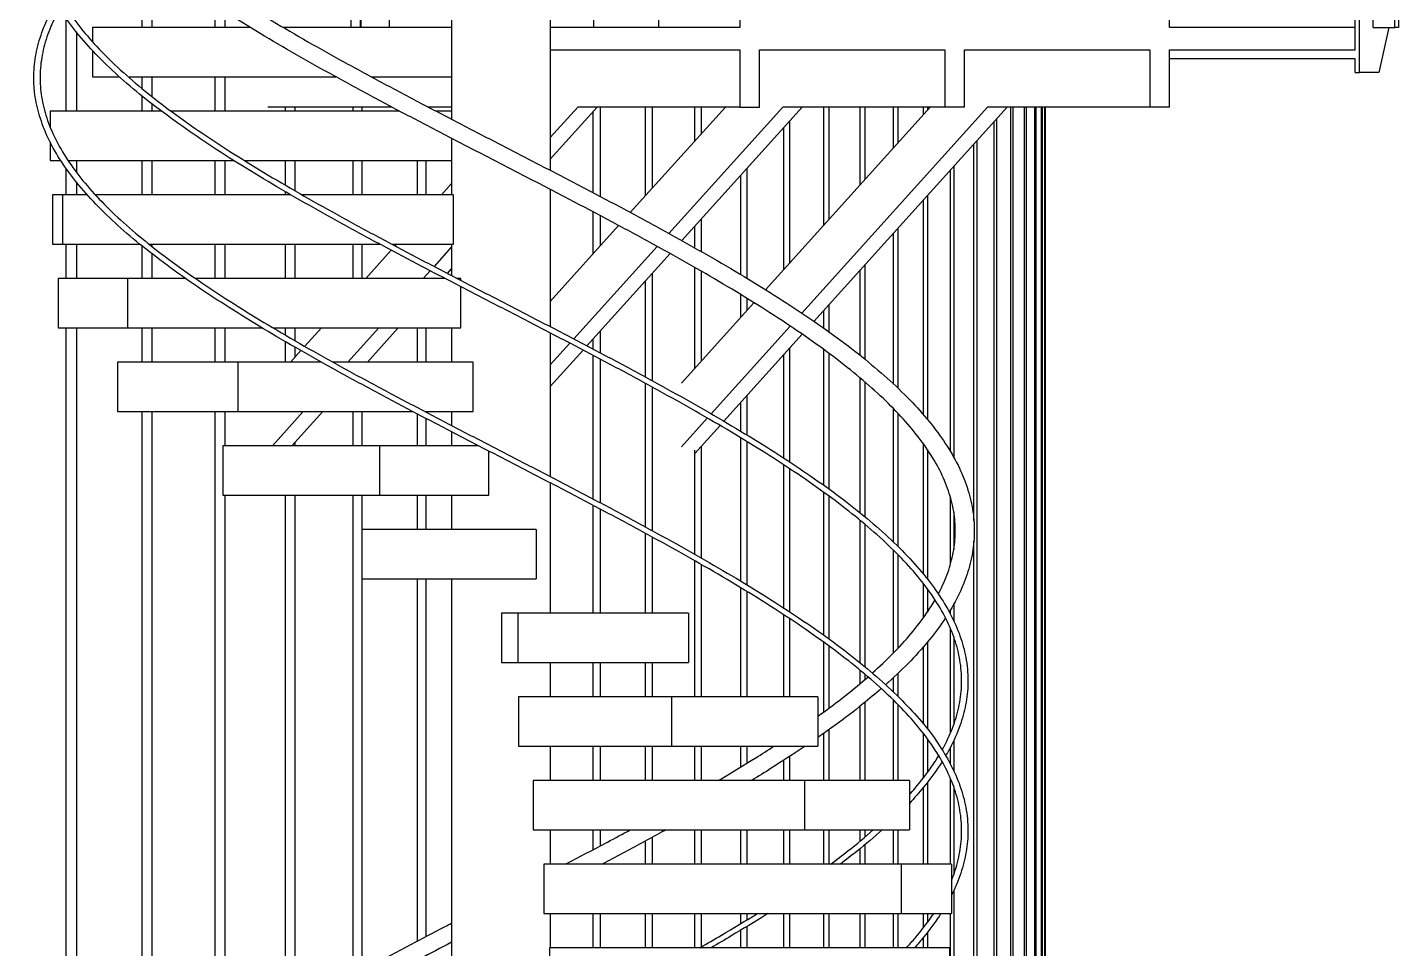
# Model space of a CAD drawing. Header units: millimetres. Extents: x 0 to 157650, y 0 to 89100.
# Drawn here: x 36215 to 39262, y 73149 to 75197 of the extents above; entities that cross this region are included whole.
import ezdxf

# ---------------------------------------------------------------- set-up
doc = ezdxf.new("R2010")
doc.units = ezdxf.units.MM
doc.header["$LTSCALE"] = 150
doc.layers.add('Visible', color=7, linetype='Continuous', lineweight=25)

msp = doc.modelspace()

# ---------------------------------------------------------------- linework, layer by layer
at = {"layer": 'Visible', "color": 9, "true_color": 0xc0c0c0}
for p, q in [((37798.3, 77117.4), (37798.3, 75197.4)), ((36933.2, 77071.7), (36933.2, 75197.4)), ((36954.9, 75197.4), (36954.9, 77071.7)), ((37618, 75197.4), (37618, 77071.7)), ((39261.7, 76363.4), (39261.7, 75197.4)), ((39253.1, 75197.4), (39253.1, 76324.3)), ((37157.4, 76297.4), (37157.4, 74993.2)), ((37376.5, 76297.4), (37376.5, 74879.8)), ((38752.4, 75197.4), (38752.4, 76249.1)), ((37473.3, 75197.4), (37473.3, 75703.4)), ((36469.6, 75197.4), (36469.6, 75361.5)), ((36491.6, 75344.4), (36491.6, 75197.4)), ((36956.5, 75197.4), (36956.5, 75323.9)), ((37019.5, 75197.4), (37019.5, 75323.9)), ((39205.6, 75197.4), (39205.6, 75336.4)), ((39165.3, 75197.4), (39165.3, 75297.4)), ((39175.1, 75097.4), (39175.1, 75297.4)), ((36632.3, 75197.4), (36632.3, 75245.9)), ((36653.4, 75232.3), (36653.4, 75197.4)), ((36300.8, 75011.4), (36300.8, 75217.4)), ((36709.5, 75197.4), (36359.2, 75197.4)), ((36359.2, 75197.4), (36359.2, 75165.6)), ((37157.4, 75197.4), (36783.5, 75197.4)), ((37798.3, 75197.4), (37376.5, 75197.4)), ((39165.3, 75197.4), (38752.4, 75197.4)), ((39165.3, 75147.4), (39165.3, 75197.4)), ((39205.6, 75197.4), (39253.1, 75197.4)), ((39240, 75197.4), (39218.1, 75097.4)), ((39261.7, 75197.4), (39253.1, 75197.4)), ((36323.6, 75187.2), (36323.6, 75011.4)), ((36359.2, 75146.2), (36359.2, 75087.4)), ((37376.5, 75147.4), (37798.3, 75147.4)), ((37798.3, 75147.4), (37798.3, 75020.4)), ((37841.6, 75020.4), (37841.6, 75147.4)), ((37841.6, 75147.4), (38253.7, 75147.4)), ((38253.7, 75147.4), (38253.7, 75020.4)), ((38297, 75147.4), (38709.1, 75147.4)), ((38297, 75020.4), (38297, 75147.4)), ((38709.1, 75147.4), (38709.1, 75020.4)), ((38752.4, 75020.4), (38752.4, 75147.4)), ((38752.4, 75147.4), (39165.3, 75147.4)), ((39165.3, 75127.4), (38752.4, 75127.4)), ((39165.3, 75097.4), (39165.3, 75127.4)), ((36359.2, 75087.4), (36419.6, 75087.4)), ((36439, 75087.4), (36900.4, 75087.4)), ((36469.6, 75061.4), (36469.6, 75087.4)), ((36491.6, 75087.4), (36491.6, 75043.7)), ((36632.3, 75011.4), (36632.3, 75087.4)), ((36653.4, 75087.4), (36653.4, 75011.4)), ((36979.3, 75087.4), (37157.4, 75087.4)), ((39165.3, 75097.4), (39175.1, 75097.4)), ((39218.1, 75097.4), (39175.1, 75097.4)), ((36469.6, 75011.4), (36469.6, 75044.9)), ((36491.6, 75027.5), (36491.6, 75011.4)), ((37024.6, 75020.4), (36749.4, 75020.4)), ((36788.5, 75011.4), (36788.5, 75020.4)), ((36808.8, 75020.4), (36808.8, 75011.4)), ((36938.4, 75011.4), (36938.4, 75020.4)), ((36957.8, 75020.4), (36957.8, 75011.4)), ((37157.4, 75020.4), (37105.4, 75020.4)), ((37437.8, 75020.4), (37376.5, 74952.3)), ((37376.5, 74904.2), (37481.2, 75020.4)), ((37798.3, 75020.4), (37437.8, 75020.4)), ((37487.7, 75020.4), (37487.7, 74821.6)), ((37554.6, 74786), (37765.8, 75020.4)), ((37588.3, 74823.4), (37588.3, 75020.4)), ((37603.2, 75020.4), (37603.2, 74839.9)), ((37893.2, 75020.4), (37640.1, 74739.5)), ((37669.1, 74723.4), (37936.6, 75020.4)), ((37697.8, 74944.9), (37697.8, 75020.4)), ((37711.8, 75020.4), (37711.8, 74960.5)), ((37798.3, 75020.4), (37841.6, 75020.4)), ((37855.2, 74614.2), (38221.2, 75020.4)), ((38253.7, 75020.4), (37893.2, 75020.4)), ((38348.6, 75020.4), (37935.8, 74562.2)), ((37962.7, 74543.9), (38392, 75020.4)), ((37984.3, 74757.5), (37984.3, 75020.4)), ((37995.5, 75020.4), (37995.5, 74769.9)), ((38065.6, 74847.6), (38065.6, 75020.4)), ((38075.8, 75020.4), (38075.8, 74859)), ((38139.6, 74929.8), (38139.6, 75020.4)), ((38148.9, 75020.4), (38148.9, 74940.1)), ((38206.4, 75004), (38206.4, 75020.4)), ((38214.8, 75020.4), (38214.8, 75013.2)), ((38297, 75020.4), (38253.7, 75020.4)), ((38709.1, 75020.4), (38348.6, 75020.4)), ((38400.4, 59508.9), (38400.4, 75020.4)), ((38404.8, 75020.4), (38404.8, 59508.9)), ((38430.5, 59508.9), (38430.5, 75020.4)), ((38433.9, 75020.4), (38433.9, 59508.9)), ((38453.1, 59508.9), (38453.1, 75020.4)), ((38455.5, 75020.4), (38455.5, 59508.9)), ((38468.2, 59508.9), (38468.2, 75020.4)), ((38469.7, 75020.4), (38469.7, 59508.9)), ((38476, 59508.9), (38476, 75020.4)), ((38476.4, 75020.4), (38476.4, 59508.9)), ((38477, 59508.9), (38477, 75020.4)), ((38752.4, 75020.4), (38709.1, 75020.4)), ((36512.6, 75011.4), (36265.6, 75011.4)), ((36265.6, 75011.4), (36265.6, 74975)), ((37041.6, 75011.4), (36533.9, 75011.4)), ((37157.4, 75011.4), (37122.6, 75011.4)), ((37471.8, 74830), (37471.8, 75010)), ((37908, 74988.7), (37908, 74672.8)), ((38363, 59508.9), (38363, 74988.2)), ((38368.4, 74994.2), (38368.4, 59508.9)), ((37895.9, 74659.3), (37895.9, 74975.2)), ((36265.6, 74942.1), (36265.6, 74901.4)), ((37157.4, 74950.8), (37157.4, 74825.4)), ((38318.1, 74100.6), (38318.1, 74938.4)), ((38324.5, 74945.5), (38324.5, 59508.9)), ((36265.6, 74901.4), (36289.1, 74901.4)), ((36305.1, 74901.4), (36673.5, 74901.4)), ((36323.6, 74901.4), (36323.6, 74875.4)), ((36469.6, 74825.4), (36469.6, 74901.4)), ((36491.6, 74901.4), (36491.6, 74825.4)), ((36632.3, 74825.4), (36632.3, 74901.4)), ((36653.4, 74901.4), (36653.4, 74825.4)), ((36697.2, 74901.4), (37157.4, 74901.4)), ((36788.5, 74846.3), (36788.5, 74901.4)), ((36808.8, 74901.4), (36808.8, 74834.6)), ((36938.4, 74825.4), (36938.4, 74901.4)), ((36957.8, 74901.4), (36957.8, 74825.4)), ((37081.7, 74825.4), (37081.7, 74901.4)), ((37100.3, 74901.4), (37100.3, 74825.4)), ((36300.8, 74825.4), (36300.8, 74884)), ((37800.4, 74647.7), (37800.4, 74869.2)), ((37813.5, 74883.7), (37813.5, 74639.8)), ((38266, 74254.4), (38266, 74880.5)), ((38273.3, 74888.6), (38273.3, 74241.7)), ((36323.6, 74853.8), (36323.6, 74825.4)), ((36788.5, 74825.4), (36788.5, 74831.8)), ((37134.7, 74825.4), (37157.4, 74850.6)), ((37376.5, 74837.3), (37376.5, 74532.2)), ((36270.4, 74825.4), (36270.4, 74715.4)), ((36292.8, 74825.4), (36270.4, 74825.4)), ((36347.8, 74825.4), (36292.8, 74825.4)), ((36292.8, 74825.4), (36292.8, 74715.4)), ((36799.7, 74825.4), (36365.5, 74825.4)), ((37161.5, 74825.4), (36824.7, 74825.4)), ((37161.5, 74715.4), (37161.5, 74825.4)), ((38206.4, 74335.7), (38206.4, 74814.4)), ((38214.8, 74823.7), (38214.8, 74325.9)), ((37471.8, 74694.1), (37471.8, 74787.3)), ((37487.7, 74778.9), (37487.7, 74711.7)), ((37711.8, 74770.9), (37711.8, 74699.3)), ((37376.5, 74588.3), (37528.6, 74757.1)), ((37697.8, 74707.3), (37697.8, 74755.4)), ((38139.6, 74404.5), (38139.6, 74740.3)), ((38148.9, 74750.6), (38148.9, 74395.8)), ((36270.4, 74715.4), (36292.8, 74715.4)), ((36292.8, 74715.4), (36464.9, 74715.4)), ((36300.8, 74639.4), (36300.8, 74715.4)), ((36323.6, 74715.4), (36323.6, 74639.4)), ((36469.6, 74639.4), (36469.6, 74711.5)), ((36485.3, 74715.4), (36998.2, 74715.4)), ((36491.6, 74715.4), (36491.6, 74710.4)), ((36632.3, 74639.4), (36632.3, 74715.4)), ((36653.4, 74715.4), (36653.4, 74639.4)), ((36788.5, 74639.4), (36788.5, 74715.4)), ((36808.8, 74715.4), (36808.8, 74639.4)), ((36938.4, 74639.4), (36938.4, 74715.4)), ((36957.8, 74715.4), (36957.8, 74639.4)), ((37024.7, 74715.4), (37161.5, 74715.4)), ((37032.1, 74711.5), (37035.6, 74715.4)), ((37157.4, 74709.2), (37118.5, 74666)), ((37157.4, 74715.4), (37157.4, 74645.7)), ((37614.1, 74710.6), (37428.8, 74504.9)), ((36491.6, 74694.1), (36491.6, 74639.4)), ((36967.1, 74639.4), (37023.5, 74701.9)), ((37458.3, 74489.5), (37643.1, 74694.6)), ((37109.9, 74656.4), (37094.5, 74639.4)), ((37148, 74650.6), (37157.4, 74661)), ((37603.2, 74650.4), (37603.2, 74412)), ((37697.8, 74439.5), (37697.8, 74663.7)), ((37711.8, 74655.6), (37711.8, 74455.1)), ((38065.6, 74468), (38065.6, 74658.1)), ((38075.8, 74669.5), (38075.8, 74459.8)), ((36283.4, 74639.4), (36283.4, 74529.4)), ((36437.4, 74639.4), (36283.4, 74639.4)), ((36565.8, 74639.4), (36437.4, 74639.4)), ((36437.4, 74639.4), (36437.4, 74529.4)), ((37142.5, 74639.4), (36588, 74639.4)), ((37137.9, 74639.4), (37139.4, 74641)), ((37178.1, 74639.4), (37169.5, 74639.4)), ((37178.1, 74634.9), (37178.1, 74639.4)), ((37178.1, 74529.4), (37178.1, 74620.9)), ((37588.3, 74420.1), (37588.3, 74633.8)), ((37800.4, 74553.3), (37800.4, 74603.2)), ((37813.5, 74595.2), (37813.5, 74567.8)), ((37668, 74406.4), (37829.3, 74585.4)), ((37984.3, 74528.8), (37984.3, 74567.9)), ((37995.5, 74580.3), (37995.5, 74520.8)), ((36283.4, 74529.4), (36437.4, 74529.4)), ((36300.8, 72870.6), (36300.8, 74529.4)), ((36323.6, 74529.4), (36323.6, 72870.6)), ((36437.4, 74529.4), (36736.3, 74529.4)), ((36469.6, 74453.4), (36469.6, 74529.4)), ((36491.6, 74529.4), (36491.6, 74453.4)), ((36632.3, 74453.4), (36632.3, 74529.4)), ((36653.4, 74529.4), (36653.4, 74453.4)), ((36760.8, 74529.4), (37178.1, 74529.4)), ((36788.5, 74513), (36788.5, 74529.4)), ((36808.8, 74529.4), (36808.8, 74501.2)), ((36831.1, 74488.4), (36868, 74529.4)), ((36995.4, 74529.4), (36926.9, 74453.4)), ((36970.3, 74453.4), (37038.8, 74529.4)), ((37081.7, 74453.4), (37081.7, 74529.4)), ((37100.3, 74529.4), (37100.3, 74453.4)), ((37157.4, 74529.4), (37157.4, 74453.4)), ((37909.9, 74533.4), (37734.2, 74338.5)), ((36788.5, 74453.4), (36788.5, 74498.5)), ((37376.5, 74518.2), (37376.5, 74198.9)), ((37420.2, 74495.4), (37376.5, 74446.9)), ((37471.8, 74482.4), (37471.8, 74504.6)), ((37487.7, 74522.1), (37487.7, 74474)), ((37762.6, 74321.9), (37936.8, 74515.2)), ((36799.5, 74453.4), (36822.5, 74478.9)), ((36808.8, 74486.8), (36808.8, 74463.7)), ((37376.5, 74398.8), (37449.7, 74480)), ((37471.8, 74149), (37471.8, 74468.3)), ((37895.9, 74239.8), (37895.9, 74469.8)), ((37908, 74483.3), (37908, 74231.9)), ((37984.3, 74179.6), (37984.3, 74481.4)), ((37995.5, 74473.1), (37995.5, 74171.6)), ((36415, 74453.4), (36415, 74343.4)), ((36682.2, 74453.4), (36415, 74453.4)), ((36867.7, 74453.4), (36682.2, 74453.4)), ((36682.2, 74453.4), (36682.2, 74343.4)), ((37205.4, 74453.4), (36893.3, 74453.4)), ((37205.4, 74343.4), (37205.4, 74453.4)), ((37487.7, 74459.9), (37487.7, 74140.7)), ((37588.3, 74086.8), (37588.3, 74405.9)), ((38065.6, 74118), (38065.6, 74417.8)), ((38075.8, 74409), (38075.8, 74109.6)), ((37603.2, 74397.8), (37603.2, 74078.7)), ((37813.5, 74378.3), (37813.5, 74291.5)), ((36415, 74343.4), (36682.2, 74343.4)), ((36469.6, 72870.6), (36469.6, 74343.4)), ((36491.6, 74343.4), (36491.6, 72870.6)), ((36632.3, 72910.7), (36632.3, 74343.4)), ((36653.4, 74343.4), (36653.4, 74267.4)), ((36682.2, 74343.4), (37071.2, 74343.4)), ((36827.8, 74343.4), (36759.3, 74267.4)), ((36802.7, 74267.4), (36871.2, 74343.4)), ((36938.4, 74267.4), (36938.4, 74343.4)), ((36957.8, 74343.4), (36957.8, 74267.4)), ((37097.9, 74343.4), (37205.4, 74343.4)), ((37100.3, 74343.4), (37100.3, 74342.2)), ((37157.4, 74343.4), (37157.4, 74312.3)), ((37800.4, 74299.5), (37800.4, 74363.8)), ((38139.6, 74053.1), (38139.6, 74349.5)), ((37081.7, 74267.4), (37081.7, 74337.8)), ((37100.3, 74328.1), (37100.3, 74267.4)), ((37725.6, 74329), (37668, 74265)), ((37697.8, 74250), (37754.1, 74312.4)), ((38148.9, 74339.9), (38148.9, 74044.1)), ((37157.4, 74298.3), (37157.4, 74267.4)), ((37800.4, 73966.1), (37800.4, 74284.8)), ((36649.4, 74267.4), (36649.4, 74157.4)), ((36997.4, 74267.4), (36649.4, 74267.4)), ((36808.8, 74274.1), (36808.8, 74267.4)), ((37217.1, 74267.4), (36997.4, 74267.4)), ((36997.4, 74267.4), (36997.4, 74157.4)), ((37240.1, 74157.4), (37240.1, 74255.5)), ((37697.8, 74026), (37697.8, 74257.8)), ((37711.8, 74265.5), (37711.8, 74018)), ((37813.5, 74276.8), (37813.5, 73958.2)), ((38206.4, 73981.5), (38206.4, 74270.9)), ((38214.8, 74259), (38214.8, 73971.1)), ((37895.9, 73906.5), (37895.9, 74224.7)), ((37908, 74216.7), (37908, 73898.5)), ((37376.5, 74184.8), (37376.5, 73895.4)), ((37984.3, 73846.3), (37984.3, 74164)), ((36649.4, 74157.4), (36997.4, 74157.4)), ((36653.4, 74157.4), (36653.4, 72924.2)), ((36788.5, 73006.1), (36788.5, 74157.4)), ((36808.8, 74157.4), (36808.8, 73017.7)), ((36938.4, 73089.9), (36938.4, 74157.4)), ((36957.8, 74157.4), (36957.8, 73100.4)), ((36997.4, 74157.4), (37240.1, 74157.4)), ((37081.7, 74081.4), (37081.7, 74157.4)), ((37100.3, 74157.4), (37100.3, 74081.4)), ((37157.4, 74157.4), (37157.4, 74081.4)), ((37471.8, 73895.4), (37471.8, 74134.9)), ((37995.5, 74155.8), (37995.5, 73838.2)), ((38266, 74003.7), (38266, 74152.8)), ((37487.7, 74126.6), (37487.7, 73895.4)), ((38065.6, 73784.6), (38065.6, 74101.4)), ((38273.3, 74119.7), (38273.3, 74036.8)), ((36958.3, 74081.4), (36958.3, 73971.4)), ((37345.2, 74081.4), (36958.3, 74081.4)), ((37345.2, 74081.4), (37345.2, 73971.4)), ((37588.3, 73895.4), (37588.3, 74072.6)), ((38075.8, 74092.8), (38075.8, 73776.2)), ((37603.2, 74064.4), (37603.2, 73895.4)), ((38318.1, 71332.6), (38318.1, 74056)), ((37697.8, 73709.4), (37697.8, 74011.6)), ((38139.6, 73806.9), (38139.6, 74034.9)), ((38148.9, 74025.6), (38148.9, 73816.6)), ((37711.8, 74003.6), (37711.8, 73709.4)), ((36958.3, 73971.4), (37345.2, 73971.4)), ((37081.7, 73166.3), (37081.7, 73971.4)), ((37100.3, 73971.4), (37100.3, 73176)), ((37157.4, 73971.4), (37157.4, 72223.3)), ((37800.4, 73709.4), (37800.4, 73951.5)), ((38206.4, 73885.5), (38206.4, 73960.2)), ((38214.8, 73949.2), (38214.8, 73897.5)), ((37813.5, 73943.5), (37813.5, 73709.4)), ((37304.4, 73895.4), (37268.5, 73895.4)), ((37268.5, 73895.4), (37268.5, 73785.4)), ((37304.4, 73895.4), (37304.4, 73785.4)), ((37683.5, 73895.4), (37304.4, 73895.4)), ((37683.5, 73895.4), (37683.5, 73785.4)), ((37895.9, 73709.4), (37895.9, 73891.4)), ((38266, 73893), (38266, 73902.1)), ((38273.3, 73914.9), (38273.3, 73878.2)), ((37908, 73883.4), (37908, 73709.4)), ((38266, 73628.7), (38266, 73861.1)), ((37984.3, 73675.1), (37984.3, 73830.6)), ((38214.8, 73830.7), (38214.8, 73637.8)), ((38273.3, 73842.4), (38273.3, 73647.5)), ((37995.5, 73822.5), (37995.5, 73683.4)), ((38206.4, 73648.2), (38206.4, 73820.9)), ((37268.5, 73785.4), (37304.4, 73785.4)), ((37304.4, 73785.4), (37683.5, 73785.4)), ((37376.5, 73785.4), (37376.5, 73709.4)), ((37471.8, 73709.4), (37471.8, 73785.4)), ((37487.7, 73785.4), (37487.7, 73709.4)), ((37588.3, 73709.4), (37588.3, 73785.4)), ((37603.2, 73785.4), (37603.2, 73709.4)), ((38065.6, 73738.7), (38065.6, 73768)), ((38075.8, 73759.5), (38075.8, 73747.4)), ((38139.6, 73719.7), (38139.6, 73752)), ((38148.9, 73760.8), (38148.9, 73710.7)), ((37646, 73709.4), (37305.9, 73709.4)), ((37305.9, 73709.4), (37305.9, 73599.4)), ((37646, 73709.4), (37646, 73599.4)), ((37971.6, 73709.4), (37646, 73709.4)), ((37971.6, 73709.4), (37971.6, 73599.4)), ((38065.6, 73523.4), (38065.6, 73688.6)), ((38075.8, 73696.8), (38075.8, 73523.4)), ((38139.6, 73523.4), (38139.6, 73701.6)), ((38148.9, 73692.3), (38148.9, 73523.4)), ((37984.3, 73523.4), (37984.3, 73627.7)), ((37995.5, 73635.7), (37995.5, 73523.4)), ((38206.4, 73529.6), (38206.4, 73626.9)), ((38214.8, 73615.8), (38214.8, 73540.7)), ((38273.3, 73611.7), (38273.3, 73544.8)), ((37305.9, 73599.4), (37646, 73599.4)), ((37376.5, 73599.4), (37376.5, 73523.4)), ((37471.8, 73523.4), (37471.8, 73599.4)), ((37487.7, 73599.4), (37487.7, 73523.4)), ((37588.3, 73523.4), (37588.3, 73599.4)), ((37603.2, 73599.4), (37603.2, 73523.4)), ((37646, 73599.4), (37971.6, 73599.4)), ((37697.8, 73523.4), (37697.8, 73599.4)), ((37711.8, 73599.4), (37711.8, 73523.4)), ((37800.4, 73553.3), (37800.4, 73599.4)), ((37813.5, 73599.4), (37813.5, 73561.3)), ((38266, 73559.6), (38266, 73596.9)), ((37895.9, 73523.4), (37895.9, 73568.1)), ((37908, 73576), (37908, 73523.4)), ((37941.9, 73523.4), (37338.5, 73523.4)), ((37338.5, 73523.4), (37338.5, 73413.4)), ((37941.9, 73523.4), (37941.9, 73413.4)), ((38174.7, 73523.4), (37941.9, 73523.4)), ((38174.7, 73523.4), (38174.7, 73413.4)), ((38266, 73337.4), (38266, 73527.8)), ((38206.4, 73337.4), (38206.4, 73508.4)), ((38214.8, 73518.7), (38214.8, 73337.4)), ((38273.3, 73509), (38273.3, 73314.2)), ((37338.5, 73413.4), (37941.9, 73413.4)), ((37376.5, 73413.4), (37376.5, 73337.4)), ((37471.8, 73369.2), (37471.8, 73413.4)), ((37487.7, 73413.4), (37487.7, 73377.6)), ((37697.8, 73337.4), (37697.8, 73413.4)), ((37711.8, 73413.4), (37711.8, 73337.4)), ((37800.4, 73337.4), (37800.4, 73413.4)), ((37813.5, 73413.4), (37813.5, 73337.4)), ((37895.9, 73337.4), (37895.9, 73413.4)), ((37908, 73413.4), (37908, 73337.4)), ((37941.9, 73413.4), (38174.7, 73413.4)), ((37984.3, 73337.4), (37984.3, 73413.4)), ((37995.5, 73413.4), (37995.5, 73337.4)), ((38065.6, 73388.5), (38065.6, 73413.4)), ((38075.8, 73413.4), (38075.8, 73397)), ((38139.6, 73337.4), (38139.6, 73413.4)), ((38148.9, 73413.4), (38148.9, 73337.4)), ((37588.3, 73337.4), (37588.3, 73388.7)), ((37603.2, 73396.8), (37603.2, 73337.4)), ((38065.6, 73337.4), (38065.6, 73371.9)), ((38075.8, 73380.3), (38075.8, 73337.4)), ((38156.3, 73337.4), (37362.6, 73337.4)), ((37362.6, 73337.4), (37362.6, 73227.4)), ((38156.3, 73337.4), (38156.3, 73227.4)), ((38268.3, 73337.4), (38156.3, 73337.4)), ((38268.3, 73337.4), (38268.3, 73227.4)), ((38273.3, 73278.4), (38273.3, 71472)), ((37362.6, 73227.4), (38156.3, 73227.4)), ((37376.5, 73227.4), (37376.5, 73151.4)), ((37471.8, 73151.4), (37471.8, 73227.4)), ((37487.7, 73227.4), (37487.7, 73151.4)), ((37588.3, 73151.4), (37588.3, 73227.4)), ((37603.2, 73227.4), (37603.2, 73151.4)), ((37697.8, 73151.4), (37697.8, 73227.4)), ((37711.8, 73227.4), (37711.8, 73152.9)), ((37800.4, 73205.1), (37800.4, 73227.4)), ((37813.5, 73227.4), (37813.5, 73213)), ((37895.9, 73151.4), (37895.9, 73227.4)), ((37908, 73227.4), (37908, 73151.4)), ((37984.3, 73151.4), (37984.3, 73227.4)), ((37995.5, 73227.4), (37995.5, 73151.4)), ((38065.6, 73151.4), (38065.6, 73227.4)), ((38075.8, 73227.4), (38075.8, 73151.4)), ((38139.6, 73151.4), (38139.6, 73227.4)), ((38148.9, 73227.4), (38148.9, 73151.4)), ((38156.3, 73227.4), (38268.3, 73227.4)), ((38206.4, 73196.3), (38206.4, 73227.4)), ((38214.8, 73227.4), (38214.8, 73207.3)), ((38266, 71484.7), (38266, 73227.4)), ((37800.4, 73151.4), (37800.4, 73190.4)), ((37813.5, 73198.3), (37813.5, 73151.4)), ((38214.8, 73185.4), (38214.8, 73151.4)), ((38206.4, 73151.4), (38206.4, 73175)), ((38263.5, 73151.4), (37375.1, 73151.4)), ((37375.1, 73151.4), (37375.1, 73041.4)), ((38263.5, 73151.4), (38263.5, 73041.4))]:
    msp.add_line(p, q, dxfattribs=at)
for points, knots in [([(38239.1, 73937.9), (38239.5, 73938.6), (38239.8, 73939.3), (38248.1, 73955.1), (38254.7, 73970.2), (38265.4, 74000.2), (38269.4, 74015.2), (38275, 74045.4), (38276.4, 74060.5), (38276.7, 74090.7), (38275.6, 74105.9), (38270.6, 74136.3), (38266.7, 74151.6), (38256.4, 74182.1), (38249.9, 74197.4), (38234.4, 74227.9), (38225.4, 74243.1), (38204.9, 74273.6), (38193.4, 74288.8), (38168.1, 74319.3), (38154.3, 74334.6), (38124.4, 74365.1), (38108.3, 74380.4), (38073.9, 74410.9), (38055.7, 74426.3), (38017.1, 74457), (37996.8, 74472.3), (37954.4, 74503.1), (37932.2, 74518.5), (37886.1, 74549.4), (37862.1, 74564.8), (37812.8, 74595.8), (37787.3, 74611.3), (37735.1, 74642.3), (37708.2, 74657.8), (37653.5, 74688.9), (37625.5, 74704.4), (37568.7, 74735.6), (37539.9, 74751.1), (37481.5, 74782.3), (37451.9, 74797.9), (37392.3, 74829.1), (37362.3, 74844.7), (37302, 74875.9), (37271.7, 74891.6), (37211.3, 74922.8), (37181, 74938.5), (37120.8, 74969.8), (37090.8, 74985.5), (37031.2, 75016.8), (37001.7, 75032.5), (36943.3, 75063.9), (36914.5, 75079.6), (36857.8, 75111), (36829.8, 75126.7), (36775.2, 75158.1), (36748.4, 75173.9), (36696.2, 75205.4), (36670.7, 75221.2), (36621.4, 75252.8), (36597.5, 75268.6), (36551.4, 75300.3), (36529.2, 75316.1), (36486.7, 75347.9), (36466.4, 75363.8), (36427.9, 75395.7), (36409.7, 75411.7), (36375.4, 75443.7), (36359.4, 75459.7), (36329.7, 75491.9), (36316, 75508.1), (36291.1, 75540.4), (36279.9, 75556.6), (36260.1, 75589.1), (36251.4, 75605.3), (36236.9, 75637.8), (36231, 75654.1), (36221.9, 75686.6), (36218.6, 75702.9), (36215.5, 75730.2), (36214.9, 75741.2), (36214.9, 75768.4), (36216.2, 75784.5), (36221.6, 75816.6), (36225.6, 75832.7), (36236.2, 75864.8), (36242.8, 75880.8), (36258.6, 75912.9), (36267.8, 75928.9), (36288.8, 75961), (36300.6, 75977.1), (36326.6, 76009.2), (36340.9, 76025.3), (36371.8, 76057.3), (36388.4, 76073.4), (36423.8, 76105.4), (36442.7, 76121.4), (36482.3, 76153.3), (36503.2, 76169.2), (36539.4, 76195.6), (36554.2, 76206.1), (36569.3, 76216.6)], [233.696374, 233.696374, 233.696374, 233.696374, 234.19462, 234.19462, 244.352081, 244.352081, 254.585345, 254.585345, 264.906306, 264.906306, 275.291368, 275.291368, 285.679992, 285.679992, 296.008646, 296.008646, 306.248979, 306.248979, 316.411052, 316.411052, 326.52219, 326.52219, 336.609069, 336.609069, 346.690891, 346.690891, 356.779246, 356.779246, 366.880128, 366.880128, 376.996012, 376.996012, 387.127394, 387.127394, 397.273773, 397.273773, 407.434241, 407.434241, 417.607804, 417.607804, 427.793556, 427.793556, 437.990759, 437.990759, 448.198883, 448.198883, 458.41762, 458.41762, 468.646888, 468.646888, 478.886838, 478.886838, 489.137851, 489.137851, 499.400537, 499.400537, 509.675721, 509.675721, 519.9644, 519.9644, 530.26764, 530.26764, 540.586359, 540.586359, 550.920897, 550.920897, 561.270226, 561.270226, 571.63061, 571.63061, 581.993649, 581.993649, 592.344121, 592.344121, 602.659358, 602.659358, 612.913544, 612.913544, 623.089587, 623.089587, 630.01079, 630.01079, 640.084209, 640.084209, 650.159607, 650.159607, 660.284002, 660.284002, 670.483975, 670.483975, 680.757804, 680.757804, 691.084976, 691.084976, 701.440329, 701.440329, 711.803371, 711.803371, 722.160965, 722.160965, 728.990178, 728.990178, 728.990178, 728.990178]), ([(36581.4, 76178.2), (36559.7, 76163), (36538.9, 76147.7), (36499, 76117.1), (36479.9, 76101.7), (36444, 76071), (36427.1, 76055.7), (36395.5, 76025.2), (36380.9, 76010), (36354, 75979.6), (36341.7, 75964.4), (36319.6, 75934.2), (36309.8, 75919.1), (36292.6, 75889), (36285.2, 75874), (36273, 75844), (36268.2, 75828.9), (36261, 75798.8), (36258.8, 75783.8), (36256.9, 75753.6), (36257.2, 75738.4), (36260.6, 75708), (36263.6, 75692.8), (36272.4, 75662.3), (36278, 75647), (36292, 75616.5), (36300.2, 75601.3), (36319.2, 75570.8), (36330, 75555.5), (36353.8, 75525.1), (36367, 75509.8), (36395.5, 75479.3), (36410.9, 75464.1), (36443.9, 75433.5), (36461.5, 75418.2), (36498.8, 75387.6), (36518.5, 75372.2), (36559.8, 75341.5), (36581.5, 75326.1), (36626.5, 75295.2), (36649.9, 75279.8), (36698.3, 75248.9), (36723.3, 75233.4), (36774.8, 75202.4), (36801.2, 75186.9), (36855.2, 75155.8), (36882.8, 75140.3), (36939.1, 75109.2), (36967.7, 75093.6), (37025.6, 75062.5), (37055, 75046.9), (37114.3, 75015.7), (37144.2, 75000.1), (37204.3, 74968.8), (37234.5, 74953.2), (37295, 74922), (37325.3, 74906.3), (37385.6, 74875), (37415.8, 74859.4), (37475.6, 74828), (37505.3, 74812.4), (37564, 74781), (37593.1, 74765.3), (37650.4, 74733.9), (37678.6, 74718.2), (37734, 74686.8), (37761.1, 74671), (37814.1, 74639.5), (37840, 74623.8), (37890.2, 74592.2), (37914.6, 74576.4), (37961.7, 74544.8), (37984.5, 74528.9), (38028.1, 74497.2), (38049, 74481.3), (38088.7, 74449.5), (38107.6, 74433.5), (38143.2, 74401.5), (38159.9, 74385.5), (38191.1, 74353.4), (38205.5, 74337.3), (38231.9, 74305), (38243.8, 74288.8), (38265.2, 74256.4), (38274.6, 74240.1), (38290.8, 74207.6), (38297.5, 74191.3), (38308.3, 74158.8), (38312.4, 74142.6), (38317.7, 74110.3), (38319, 74094.3), (38319, 74062.2), (38317.7, 74046.1), (38312.3, 74013.9), (38308.3, 73997.9), (38297.7, 73965.8), (38291.1, 73949.8), (38277.3, 73921.8), (38270.7, 73909.8), (38263.4, 73897.9)], [0, 0, 0, 0, 10.007682, 10.007682, 20.114017, 20.114017, 30.206515, 30.206515, 40.289731, 40.289731, 50.372958, 50.372958, 60.472328, 60.472328, 70.611639, 70.611639, 80.818631, 80.818631, 91.112273, 91.112273, 101.482067, 101.482067, 111.877277, 111.877277, 122.230255, 122.230255, 132.498979, 132.498979, 142.682988, 142.682988, 152.806635, 152.806635, 162.898146, 162.898146, 172.979416, 172.979416, 183.064332, 183.064332, 193.160445, 193.160445, 203.271153, 203.271153, 213.397437, 213.397437, 223.539018, 223.539018, 233.695058, 233.695058, 243.864553, 243.864553, 254.046544, 254.046544, 264.240224, 264.240224, 274.444986, 274.444986, 284.660442, 284.660442, 294.886432, 294.886432, 305.123024, 305.123024, 315.370519, 315.370519, 325.629448, 325.629448, 335.900562, 335.900562, 346.1848, 346.1848, 356.483213, 356.483213, 366.796787, 366.796787, 377.1261, 377.1261, 387.470665, 387.470665, 397.827789, 397.827789, 408.190814, 408.190814, 418.546918, 418.546918, 428.875714, 428.875714, 439.15154, 439.15154, 449.352886, 449.352886, 459.367363, 459.367363, 469.442868, 469.442868, 479.517934, 479.517934, 489.64154, 489.64154, 497.243046, 497.243046, 497.243046, 497.243046]), ([(38247.6, 73591.5), (38249, 73594), (38250.4, 73596.5), (38259.9, 73614.4), (38266.9, 73629.9), (38278.2, 73660.7), (38282.5, 73676.2), (38288.6, 73707.1), (38290.3, 73722.6), (38291.1, 73753.5), (38290.2, 73769), (38285.6, 73800), (38282, 73815.6), (38272.2, 73846.6), (38265.9, 73862.1), (38250.9, 73893.2), (38242.1, 73908.7), (38222, 73939.7), (38210.6, 73955.2), (38185.6, 73986.2), (38171.9, 74001.8), (38142.1, 74032.8), (38126.1, 74048.3), (38091.9, 74079.4), (38073.6, 74094.9), (38035.2, 74126), (38014.9, 74141.6), (37972.4, 74172.7), (37950.3, 74188.3), (37904.2, 74219.4), (37880.3, 74235), (37831, 74266.2), (37805.5, 74281.8), (37753.3, 74313), (37726.4, 74328.6), (37671.7, 74359.8), (37643.8, 74375.5), (37587, 74406.7), (37558.1, 74422.3), (37499.7, 74453.6), (37470.1, 74469.2), (37410.5, 74500.5), (37380.5, 74516.1), (37320.2, 74547.4), (37289.9, 74563.1), (37229.4, 74594.3), (37199.1, 74610), (37138.8, 74641.3), (37108.8, 74656.9), (37049.2, 74688.3), (37019.6, 74703.9), (36961.2, 74735.2), (36932.3, 74750.9), (36875.5, 74782.2), (36847.5, 74797.9), (36792.8, 74829.3), (36765.9, 74845), (36713.7, 74876.3), (36688.2, 74892), (36638.8, 74923.4), (36614.8, 74939.1), (36568.7, 74970.5), (36546.4, 74986.3), (36503.9, 75017.7), (36483.6, 75033.4), (36445, 75064.9), (36426.8, 75080.7), (36392.4, 75112.2), (36376.4, 75128), (36346.6, 75159.6), (36332.8, 75175.4), (36307.8, 75207), (36296.5, 75222.9), (36276.5, 75254.5), (36267.8, 75270.4), (36252.9, 75302.1), (36246.8, 75318), (36237.2, 75349.7), (36233.7, 75365.5), (36229.9, 75393.9), (36229.1, 75406.4), (36229.1, 75434.7), (36230.4, 75450.5), (36235.8, 75482.1), (36239.8, 75497.9), (36250.4, 75529.5), (36257, 75545.3), (36266.7, 75564.6), (36268.6, 75568.2), (36270.5, 75571.9)], [233.033082, 233.033082, 233.033082, 233.033082, 234.677503, 234.677503, 244.877561, 244.877561, 255.101846, 255.101846, 265.354094, 265.354094, 275.627306, 275.627306, 285.903516, 285.903516, 296.162951, 296.162951, 306.395056, 306.395056, 316.601093, 316.601093, 326.789017, 326.789017, 336.967652, 336.967652, 347.143771, 347.143771, 357.321615, 357.321615, 367.50343, 367.50343, 377.690172, 377.690172, 387.882066, 387.882066, 398.078964, 398.078964, 408.280567, 408.280567, 418.486539, 418.486539, 428.696571, 428.696571, 438.910409, 438.910409, 449.127871, 449.127871, 459.348845, 459.348845, 469.573298, 469.573298, 479.801272, 479.801272, 490.032885, 490.032885, 500.26833, 500.26833, 510.507871, 510.507871, 520.751828, 520.751828, 531.000547, 531.000547, 541.254335, 541.254335, 551.513326, 551.513326, 561.777253, 561.777253, 572.045039, 572.045039, 582.314201, 582.314201, 592.580135, 592.580135, 602.835713, 602.835713, 613.0722, 613.0722, 623.282681, 623.282681, 631.343878, 631.343878, 641.51693, 641.51693, 651.689119, 651.689119, 661.878909, 661.878909, 664.219368, 664.219368, 664.219368, 664.219368]), ([(36279, 75558.6), (36274.6, 75550), (36270.6, 75541.4), (36260.5, 75517.3), (36255.4, 75501.9), (36247.7, 75471), (36245.1, 75455.5), (36242.7, 75424.6), (36242.8, 75409.1), (36245.7, 75378.1), (36248.5, 75362.6), (36256.7, 75331.6), (36262.2, 75316), (36275.6, 75285), (36283.7, 75269.5), (36302.3, 75238.4), (36312.8, 75222.9), (36336.4, 75191.9), (36349.4, 75176.4), (36377.7, 75145.3), (36393, 75129.8), (36425.9, 75098.8), (36443.5, 75083.2), (36480.7, 75052.1), (36500.3, 75036.6), (36541.6, 75005.5), (36563.2, 74989.9), (36608.2, 74958.8), (36631.6, 74943.2), (36679.9, 74912), (36705, 74896.4), (36756.3, 74865.2), (36782.8, 74849.6), (36836.8, 74818.4), (36864.4, 74802.8), (36920.6, 74771.6), (36949.2, 74755.9), (37007.2, 74724.7), (37036.5, 74709), (37095.8, 74677.8), (37125.7, 74662.1), (37185.9, 74630.9), (37216.1, 74615.2), (37276.6, 74583.9), (37306.9, 74568.3), (37367.3, 74537), (37397.5, 74521.3), (37457.3, 74490), (37487.1, 74474.4), (37545.9, 74443.1), (37575, 74427.4), (37632.4, 74396.1), (37660.6, 74380.4), (37716.1, 74349), (37743.3, 74333.4), (37796.4, 74302), (37822.3, 74286.3), (37872.6, 74254.9), (37897.1, 74239.2), (37944.2, 74207.8), (37967, 74192.1), (38010.7, 74160.7), (38031.6, 74144.9), (38071.4, 74113.5), (38090.3, 74097.7), (38126, 74066.2), (38142.8, 74050.4), (38174, 74018.9), (38188.4, 74003), (38214.9, 73971.4), (38227, 73955.6), (38248.6, 73923.9), (38258.1, 73908.1), (38274.6, 73876.4), (38281.5, 73860.5), (38292.7, 73828.8), (38297, 73813), (38303.2, 73779.7), (38304.8, 73762.3), (38304.8, 73729.1), (38303.5, 73713.3), (38298.1, 73681.8), (38294.1, 73666), (38283.5, 73634.4), (38276.9, 73618.6), (38264.9, 73594.7), (38260.4, 73586.5), (38255.6, 73578.3)], [65.415004, 65.415004, 65.415004, 65.415004, 71.101232, 71.101232, 81.317068, 81.317068, 91.560531, 91.560531, 101.828547, 101.828547, 112.106123, 112.106123, 122.372691, 122.372691, 132.613899, 132.613899, 142.827515, 142.827515, 153.020084, 153.020084, 163.200651, 163.200651, 173.37682, 173.37682, 183.553628, 183.553628, 193.733891, 193.733891, 203.918909, 203.918909, 214.10909, 214.10909, 224.304372, 224.304372, 234.504482, 234.504482, 244.709083, 244.709083, 254.91785, 254.91785, 265.130506, 265.130506, 275.346842, 275.346842, 285.566721, 285.566721, 295.790082, 295.790082, 306.016941, 306.016941, 316.247388, 316.247388, 326.48159, 326.48159, 336.719787, 336.719787, 346.96228, 346.96228, 357.209407, 357.209407, 367.461494, 367.461494, 377.718746, 377.718746, 387.981056, 387.981056, 398.24766, 398.24766, 408.516608, 408.516608, 418.784061, 418.784061, 429.043712, 429.043712, 439.287136, 439.287136, 449.506308, 449.506308, 460.702077, 460.702077, 470.873785, 470.873785, 481.045845, 481.045845, 491.23533, 491.23533, 496.539806, 496.539806, 496.539806, 496.539806]), ([(38268.3, 73301), (38269.8, 73304.7), (38271.2, 73308.3), (38278.2, 73327.4), (38282.5, 73342.9), (38288.6, 73373.8), (38290.3, 73389.2), (38291.1, 73420.2), (38290.2, 73435.7), (38285.6, 73466.7), (38282, 73482.2), (38272.2, 73513.3), (38265.9, 73528.8), (38250.9, 73559.8), (38242.1, 73575.3), (38222, 73606.4), (38210.6, 73621.9), (38185.6, 73652.9), (38171.9, 73668.4), (38142.1, 73699.5), (38126.1, 73715), (38091.9, 73746.1), (38073.6, 73761.6), (38035.2, 73792.7), (38014.9, 73808.3), (37972.4, 73839.4), (37950.3, 73855), (37904.2, 73886.1), (37880.3, 73901.7), (37831, 73932.9), (37805.5, 73948.5), (37753.3, 73979.7), (37726.4, 73995.3), (37671.7, 74026.5), (37643.8, 74042.1), (37587, 74073.4), (37558.1, 74089), (37499.7, 74120.2), (37470.1, 74135.9), (37410.5, 74167.1), (37380.5, 74182.8), (37320.2, 74214.1), (37289.9, 74229.7), (37229.4, 74261), (37199.1, 74276.7), (37138.8, 74308), (37108.8, 74323.6), (37049.2, 74354.9), (37019.6, 74370.6), (36961.2, 74401.9), (36932.3, 74417.6), (36875.5, 74448.9), (36847.5, 74464.6), (36792.8, 74495.9), (36765.9, 74511.6), (36713.7, 74543), (36688.2, 74558.7), (36638.8, 74590.1), (36614.8, 74605.8), (36568.7, 74637.2), (36546.4, 74652.9), (36503.9, 74684.4), (36483.6, 74700.1), (36445, 74731.6), (36426.8, 74747.4), (36392.4, 74778.9), (36376.4, 74794.7), (36346.6, 74826.3), (36332.8, 74842.1), (36307.8, 74873.7), (36296.5, 74889.5), (36276.5, 74921.2), (36267.8, 74937.1), (36252.9, 74968.8), (36246.8, 74984.6), (36237.2, 75016.3), (36233.7, 75032.2), (36229.9, 75060.6), (36229.1, 75073.1), (36229.1, 75101.4), (36230.4, 75117.2), (36235.8, 75148.8), (36239.8, 75164.6), (36250.4, 75196.1), (36257, 75211.9), (36269, 75235.9), (36273.5, 75244.1), (36278.3, 75252.3)], [242.470923, 242.470923, 242.470923, 242.470923, 244.877561, 244.877561, 255.101846, 255.101846, 265.354094, 265.354094, 275.627306, 275.627306, 285.903516, 285.903516, 296.162951, 296.162951, 306.395056, 306.395056, 316.601093, 316.601093, 326.789017, 326.789017, 336.967652, 336.967652, 347.143771, 347.143771, 357.321615, 357.321615, 367.50343, 367.50343, 377.690172, 377.690172, 387.882066, 387.882066, 398.078964, 398.078964, 408.280567, 408.280567, 418.486539, 418.486539, 428.696571, 428.696571, 438.910409, 438.910409, 449.127871, 449.127871, 459.348845, 459.348845, 469.573298, 469.573298, 479.801272, 479.801272, 490.032885, 490.032885, 500.26833, 500.26833, 510.507871, 510.507871, 520.751828, 520.751828, 531.000547, 531.000547, 541.254335, 541.254335, 551.513326, 551.513326, 561.777253, 561.777253, 572.045039, 572.045039, 582.314201, 582.314201, 592.580135, 592.580135, 602.835713, 602.835713, 613.0722, 613.0722, 623.282681, 623.282681, 631.343878, 631.343878, 641.51693, 641.51693, 651.689119, 651.689119, 661.878909, 661.878909, 667.182257, 667.182257, 667.182257, 667.182257]), ([(36286.3, 75239.1), (36278.9, 75225.8), (36272.5, 75212.6), (36260.5, 75184), (36255.4, 75168.6), (36247.7, 75137.7), (36245.1, 75122.2), (36242.7, 75091.3), (36242.8, 75075.8), (36245.7, 75044.8), (36248.5, 75029.2), (36256.7, 74998.2), (36262.2, 74982.7), (36275.6, 74951.7), (36283.7, 74936.1), (36302.3, 74905.1), (36312.8, 74889.6), (36336.4, 74858.6), (36349.4, 74843), (36377.7, 74812), (36393, 74796.5), (36425.9, 74765.4), (36443.5, 74749.9), (36480.7, 74718.8), (36500.3, 74703.3), (36541.6, 74672.1), (36563.2, 74656.6), (36608.2, 74625.4), (36631.6, 74609.8), (36679.9, 74578.7), (36705, 74563.1), (36756.3, 74531.9), (36782.8, 74516.3), (36836.8, 74485.1), (36864.4, 74469.4), (36920.6, 74438.2), (36949.2, 74422.6), (37007.2, 74391.3), (37036.5, 74375.7), (37095.8, 74344.5), (37125.7, 74328.8), (37185.9, 74297.5), (37216.1, 74281.9), (37276.6, 74250.6), (37306.9, 74235), (37367.3, 74203.7), (37397.5, 74188), (37457.3, 74156.7), (37487.1, 74141), (37545.9, 74109.7), (37575, 74094.1), (37632.4, 74062.7), (37660.6, 74047.1), (37716.1, 74015.7), (37743.3, 74000), (37796.4, 73968.7), (37822.3, 73953), (37872.6, 73921.6), (37897.1, 73905.9), (37944.2, 73874.5), (37967, 73858.8), (38010.7, 73827.3), (38031.6, 73811.6), (38071.4, 73780.1), (38090.3, 73764.4), (38126, 73732.9), (38142.8, 73717.1), (38174, 73685.5), (38188.4, 73669.7), (38214.9, 73638.1), (38227, 73622.3), (38248.6, 73590.6), (38258.1, 73574.8), (38274.6, 73543.1), (38281.5, 73527.2), (38292.7, 73495.5), (38297, 73479.6), (38303.2, 73446.4), (38304.8, 73429), (38304.8, 73395.8), (38303.5, 73380), (38298.1, 73348.4), (38294.1, 73332.6), (38283.5, 73301.1), (38276.9, 73285.3), (38268.8, 73269.1), (38268.5, 73268.6), (38268.3, 73268.1)], [62.388404, 62.388404, 62.388404, 62.388404, 71.101232, 71.101232, 81.317068, 81.317068, 91.560531, 91.560531, 101.828547, 101.828547, 112.106123, 112.106123, 122.372691, 122.372691, 132.613899, 132.613899, 142.827515, 142.827515, 153.020084, 153.020084, 163.200651, 163.200651, 173.37682, 173.37682, 183.553628, 183.553628, 193.733891, 193.733891, 203.918909, 203.918909, 214.10909, 214.10909, 224.304372, 224.304372, 234.504482, 234.504482, 244.709083, 244.709083, 254.91785, 254.91785, 265.130506, 265.130506, 275.346842, 275.346842, 285.566721, 285.566721, 295.790082, 295.790082, 306.016941, 306.016941, 316.247388, 316.247388, 326.48159, 326.48159, 336.719787, 336.719787, 346.96228, 346.96228, 357.209407, 357.209407, 367.461494, 367.461494, 377.718746, 377.718746, 387.981056, 387.981056, 398.24766, 398.24766, 408.516608, 408.516608, 418.784061, 418.784061, 429.043712, 429.043712, 439.287136, 439.287136, 449.506308, 449.506308, 460.702077, 460.702077, 470.873785, 470.873785, 481.045845, 481.045845, 491.23533, 491.23533, 491.543708, 491.543708, 491.543708, 491.543708]), ([(38092.6, 73762.2), (38108.2, 73776.1), (38122.9, 73790.1), (38151.8, 73819.2), (38165.7, 73834.4), (38191.2, 73864.7), (38202.7, 73879.9), (38219.8, 73904.8), (38226, 73914.7), (38231.7, 73924.6)], [194.713891, 194.713891, 194.713891, 194.713891, 203.919014, 203.919014, 214.000392, 214.000392, 224.086029, 224.086029, 230.726452, 230.726452, 230.726452, 230.726452]), ([(38254.9, 73884.6), (38244.6, 73868.9), (38233, 73853.1), (38207.2, 73821.4), (38193, 73805.3), (38162.1, 73773.2), (38145.5, 73757.2), (38125.9, 73739.5), (38124, 73737.8), (38122.1, 73736.1)], [500.055323, 500.055323, 500.055323, 500.055323, 510.114011, 510.114011, 520.441107, 520.441107, 530.79673, 530.79673, 531.896317, 531.896317, 531.896317, 531.896317]), ([(37971.6, 73665.9), (37993, 73681.3), (38013.4, 73696.7), (38050.4, 73725.9), (38067, 73739.7), (38082.8, 73753.5)], [173.617718, 173.617718, 173.617718, 173.617718, 183.72932, 183.72932, 192.821023, 192.821023, 192.821023, 192.821023]), ([(38112.3, 73727.5), (38099.2, 73716.1), (38085.6, 73704.6), (38051.6, 73677.3), (38030.7, 73661.3), (37996.7, 73636.5), (37984.3, 73627.7), (37971.6, 73618.8)], [533.755828, 533.755828, 533.755828, 533.755828, 541.160235, 541.160235, 551.518348, 551.518348, 557.288418, 557.288418, 557.288418, 557.288418]), ([(37750.5, 73523.4), (37752.1, 73524.4), (37753.8, 73525.4), (37781.8, 73541.9), (37807.4, 73557.5), (37846.4, 73581.8), (37860.3, 73590.6), (37873.9, 73599.4)], [142.520525, 142.520525, 142.520525, 142.520525, 143.172264, 143.172264, 153.333556, 153.333556, 159.092842, 159.092842, 159.092842, 159.092842]), ([(37943.3, 73599.4), (37942.4, 73598.8), (37941.6, 73598.3), (37917.3, 73581.9), (37892.8, 73566), (37853.5, 73541.2), (37839, 73532.3), (37824.4, 73523.4)], [561.504075, 561.504075, 561.504075, 561.504075, 561.864055, 561.864055, 572.194467, 572.194467, 578.019176, 578.019176, 578.019176, 578.019176]), ([(38174.7, 73491.6), (38179, 73496.4), (38183.3, 73501.3), (38200.5, 73521.6), (38212.5, 73537.1), (38229.2, 73561.1), (38234.7, 73569.7), (38239.9, 73578.3)], [211.13002, 211.13002, 211.13002, 211.13002, 214.315847, 214.315847, 224.493068, 224.493068, 230.130123, 230.130123, 230.130123, 230.130123]), ([(38247.6, 73565.1), (38245.6, 73561.9), (38243.5, 73558.7), (38230.9, 73539.7), (38219.2, 73523.9), (38196.4, 73496.2), (38185.9, 73484.2), (38174.7, 73472.2)], [499.390964, 499.390964, 499.390964, 499.390964, 501.45121, 501.45121, 511.692035, 511.692035, 519.481226, 519.481226, 519.481226, 519.481226]), ([(37411.3, 73337.4), (37412.5, 73338), (37413.6, 73338.6), (37444.6, 73354.8), (37474.3, 73370.5), (37520.8, 73395.2), (37537.7, 73404.3), (37554.6, 73413.4)], [102.009298, 102.009298, 102.009298, 102.009298, 102.404245, 102.404245, 112.61322, 112.61322, 118.558443, 118.558443, 118.558443, 118.558443]), ([(37633.5, 73413.4), (37630.3, 73411.6), (37627.2, 73409.9), (37595.3, 73392.4), (37566.2, 73376.7), (37522, 73353.1), (37507.2, 73345.2), (37492.3, 73337.4)], [601.952428, 601.952428, 601.952428, 601.952428, 603.093154, 603.093154, 613.364824, 613.364824, 618.497262, 618.497262, 618.497262, 618.497262]), ([(38000, 73337.4), (38013.1, 73347.1), (38025.8, 73356.7), (38057.9, 73381.9), (38076.7, 73397.5), (38094.6, 73413.2), (38094.7, 73413.3), (38094.9, 73413.4)], [177.453099, 177.453099, 177.453099, 177.453099, 183.778165, 183.778165, 193.961141, 193.961141, 194.035306, 194.035306, 194.035306, 194.035306]), ([(38114.3, 73413.4), (38096.8, 73397.6), (38078.1, 73381.9), (38046.5, 73356.6), (38034.1, 73347), (38021.3, 73337.4)], [532.236782, 532.236782, 532.236782, 532.236782, 542.486409, 542.486409, 548.745978, 548.745978, 548.745978, 548.745978]), ([(37709.2, 73151.4), (37725.4, 73160.7), (37741.4, 73170), (37783.6, 73194.9), (37809.5, 73210.5), (37835.3, 73226.5), (37836, 73226.9), (37836.7, 73227.4)], [136.928157, 136.928157, 136.928157, 136.928157, 142.995897, 142.995897, 153.198711, 153.198711, 153.480759, 153.480759, 153.480759, 153.480759]), ([(37860.4, 73227.4), (37859, 73226.5), (37857.5, 73225.5), (37831, 73208.9), (37805.2, 73193.2), (37764.1, 73168.8), (37749.3, 73160.1), (37734.2, 73151.4)], [572.670673, 572.670673, 572.670673, 572.670673, 573.274675, 573.274675, 583.527483, 583.527483, 589.2111, 589.2111, 589.2111, 589.2111]), ([(38168.4, 73151.4), (38175, 73158.5), (38181.3, 73165.7), (38200.5, 73188.3), (38212.5, 73203.8), (38225.1, 73222), (38227, 73224.7), (38228.8, 73227.4)], [209.625567, 209.625567, 209.625567, 209.625567, 214.315847, 214.315847, 224.493068, 224.493068, 226.279215, 226.279215, 226.279215, 226.279215]), ([(38244.8, 73227.4), (38243.7, 73225.6), (38242.6, 73223.9), (38230.9, 73206.4), (38219.2, 73190.6), (38199.9, 73167), (38193.1, 73159.2), (38186.1, 73151.4)], [500.329137, 500.329137, 500.329137, 500.329137, 501.45121, 501.45121, 511.692035, 511.692035, 516.76779, 516.76779, 516.76779, 516.76779]), ([(36572.2, 72870.6), (36593.5, 72885.3), (36615.7, 72900), (36663, 72930.5), (36688.4, 72946.3), (36740.5, 72977.9), (36767.2, 72993.7), (36821.8, 73025.3), (36849.7, 73041.1), (36906.4, 73072.5), (36935.2, 73088.3), (36993.6, 73119.7), (37023.1, 73135.4), (37082.7, 73166.8), (37112.8, 73182.5), (37147.7, 73200.7), (37152.6, 73203.3), (37157.4, 73205.8)], [0.429279, 0.429279, 0.429279, 0.429279, 10.007063, 10.007063, 20.327223, 20.327223, 30.631738, 30.631738, 40.921613, 40.921613, 51.197908, 51.197908, 61.461629, 61.461629, 71.713613, 71.713613, 73.351369, 73.351369, 73.351369, 73.351369]), ([(37157.4, 73163.3), (37133.4, 73150.8), (37109.5, 73138.3), (37056.1, 73110.2), (37026.7, 73094.6), (36968.6, 73063.4), (36939.9, 73047.8), (36883.5, 73016.6), (36855.8, 73001), (36801.6, 72969.9), (36775.1, 72954.3), (36723.5, 72923.2), (36698.4, 72907.7), (36649.9, 72876.7), (36626.4, 72861.2), (36596.2, 72840.6), (36588.8, 72835.4), (36581.4, 72830.2)], [656.400415, 656.400415, 656.400415, 656.400415, 664.55104, 664.55104, 674.756073, 674.756073, 684.950031, 684.950031, 695.132317, 695.132317, 705.302134, 705.302134, 715.45853, 715.45853, 725.600507, 725.600507, 728.98898, 728.98898, 728.98898, 728.98898])]:
    msp.add_open_spline(points, degree=3, knots=knots, dxfattribs=at)

doc.saveas('drawing.dxf')
